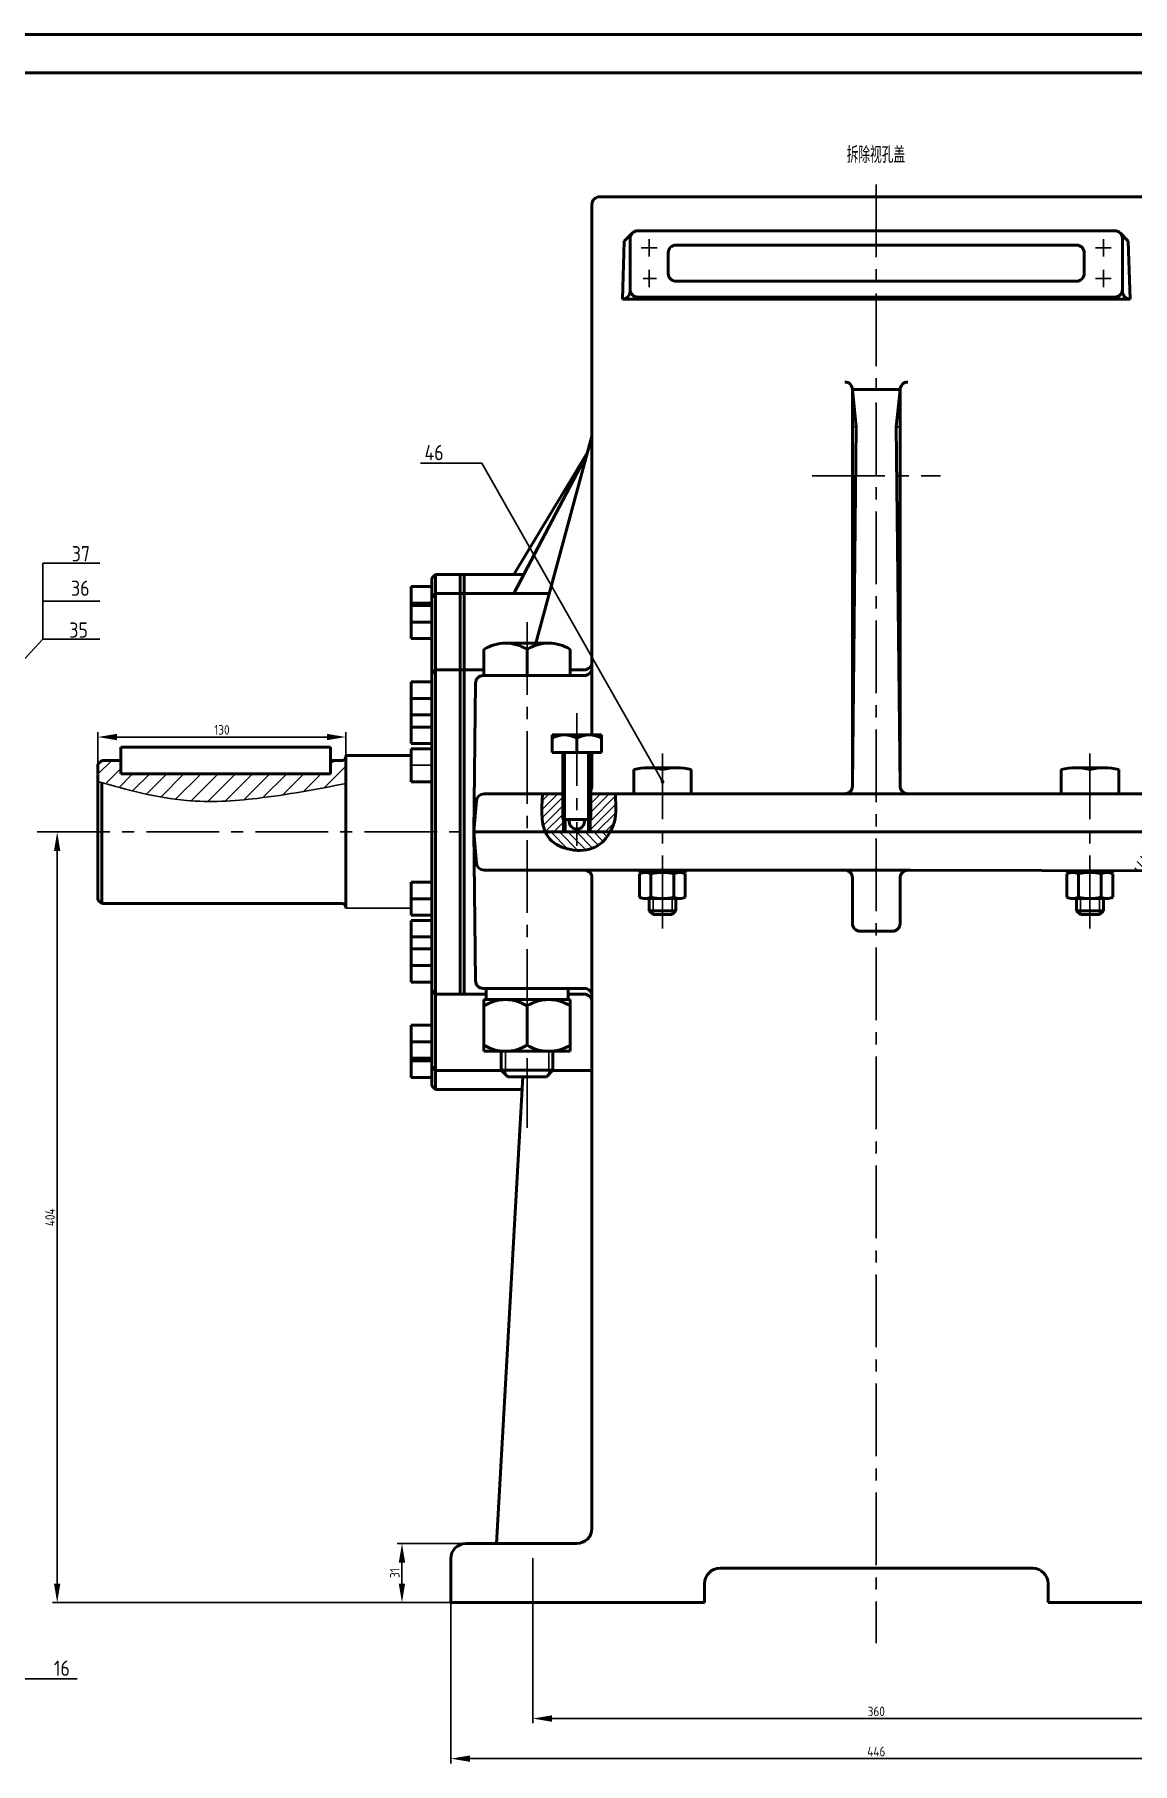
# Model space of a CAD drawing. Header units: millimetres. Extents: x 0 to 1189, y 0 to 841.
# Drawn here: x 720.3 to 1008, y 387.8 to 841 of the extents above; entities that cross this region are included whole.
import ezdxf
from ezdxf import colors
from ezdxf.entities.mleader import LeaderData, LeaderLine
from ezdxf.math import Vec2, Vec3

# ---------------------------------------------------------------- set-up
doc = ezdxf.new("R2010")
doc.units = ezdxf.units.MM
doc.linetypes.add('ACAD_ISO02W100', pattern=[15, 12, -3])
doc.linetypes.add('CENTER2', pattern=[28.575000000000003, 19.05, -3.175, 3.175, -3.175])
for name, color, linetype, lineweight in [('中心线', 1, 'CENTER2', 25), ('标注线', 210, 'Continuous', 25), ('粗实线', 7, 'Continuous', 50), ('细实线', 7, 'Continuous', 25), ('虚线', 5, 'ACAD_ISO02W100', 25)]:
    doc.layers.add(name, color=color, linetype=linetype, lineweight=lineweight)
doc.styles.add('样式 1', font='gbenor.shx', dxfattribs={"bigfont": 'gbcbig.shx'})
doc.dimstyles.new('副本 ISO-25', dxfattribs={"dimtxt": 2.5, "dimasz": 5, "dimexe": 1.25, "dimexo": 0, "dimtad": 1, "dimtoh": 1, "dimlfac": 2, "dimdsep": 46, "dimtxsty": '样式 1', "dimcen": 2.5, "dimadec": 0, "dimazin": 0, "dimtfac": 1, "dimtmove": 0, "dimatfit": 3, "dimfxl": 1, "dimarcsym": 0})

# ---------------------------------------------------------------- blocks, each defined once
blk = doc.blocks.new('*D12')
at = {"layer": 'Defpoints', "color": 0, "transparency": 16777216}
for p in [(801.9278763030254, 656.8787702146315), (736.9278763030254, 649.7414554909419), (801.9278763030254, 651.9914554909419)]:
    blk.add_point(p, dxfattribs=at)
at = {"layer": '标注线', "color": 0, "lineweight": -2, "transparency": 16777216}
for p, q in [((736.9278763030254, 649.7414554909419), (736.9278763030254, 658.1287702146315)), ((801.9278763030254, 651.9914554909419), (801.9278763030254, 658.1287702146315)), ((741.9278763030254, 656.8787702146315), (796.9278763030254, 656.8787702146315))]:
    blk.add_line(p, q, dxfattribs=at)
at = {"layer": '标注线', "color": 0, "transparency": 16777216}
for points in [[(741.9278763030254, 657.7121035479648), (741.9278763030254, 656.0454368812981), (736.9278763030254, 656.8787702146315)], [(796.9278763030254, 657.7121035479648), (796.9278763030254, 656.0454368812981), (801.9278763030254, 656.8787702146315)]]:
    blk.add_solid(points, dxfattribs=at)
at = {"layer": '标注线', "color": 0, "transparency": 16777216, "insert": (769.4278763030254, 658.7537702146315), "char_height": 2.5, "attachment_point": 5, "style": '样式 1'}
blk.add_mtext('130', dxfattribs=at)
blk = doc.blocks.new('*D13')
at = {"layer": 'Defpoints', "color": 0, "transparency": 16777216}
for p in [(833.4007902124301, 445.4914554909423), (816.6106800584046, 429.9914554909425), (829.4007902124301, 429.9914554909425)]:
    blk.add_point(p, dxfattribs=at)
at = {"layer": '标注线', "color": 0, "lineweight": -2, "transparency": 16777216}
for p, q in [((833.4007902124301, 445.4914554909423), (815.3606800584046, 445.4914554909423)), ((816.6106800584046, 440.4914554909423), (816.6106800584046, 434.9914554909425)), ((829.4007902124301, 429.9914554909425), (815.3606800584046, 429.9914554909425))]:
    blk.add_line(p, q, dxfattribs=at)
at = {"layer": '标注线', "color": 0, "transparency": 16777216}
for points in [[(815.7773467250712, 440.4914554909423), (817.4440133917379, 440.4914554909423), (816.6106800584046, 445.4914554909423)], [(815.7773467250712, 434.9914554909425), (817.4440133917379, 434.9914554909425), (816.6106800584046, 429.9914554909425)]]:
    blk.add_solid(points, dxfattribs=at)
at = {"layer": '标注线', "color": 0, "transparency": 16777216, "insert": (814.7356800584045, 437.7414554909421), "char_height": 2.5, "attachment_point": 5, "rotation": 90, "style": '样式 1'}
blk.add_mtext('31', dxfattribs=at)
blk = doc.blocks.new('*D14')
at = {"layer": 'Defpoints', "color": 0, "transparency": 16777216}
for p in [(850.9007902124306, 429.9914554909423), (1030.900790212431, 429.9914554909475), (1030.900790212431, 399.6013019827391)]:
    blk.add_point(p, dxfattribs=at)
at = {"layer": '标注线', "color": 0, "lineweight": -2, "transparency": 16777216}
for p, q in [((850.9007902124306, 429.9914554909423), (850.9007902124306, 398.3513019827391)), ((1030.900790212431, 429.9914554909475), (1030.900790212431, 398.3513019827391)), ((855.9007902124306, 399.6013019827391), (1025.900790212431, 399.6013019827391))]:
    blk.add_line(p, q, dxfattribs=at)
at = {"layer": '标注线', "color": 0, "transparency": 16777216}
for points in [[(855.9007902124306, 400.4346353160724), (855.9007902124306, 398.7679686494058), (850.9007902124306, 399.6013019827391)], [(1025.900790212431, 400.4346353160724), (1025.900790212431, 398.7679686494058), (1030.900790212431, 399.6013019827391)]]:
    blk.add_solid(points, dxfattribs=at)
at = {"layer": '标注线', "color": 0, "transparency": 16777216, "insert": (940.9007902124306, 401.4763019827391), "char_height": 2.5, "attachment_point": 5, "style": '样式 1'}
blk.add_mtext('360', dxfattribs=at)
blk = doc.blocks.new('*D15')
at = {"layer": 'Defpoints', "color": 0, "transparency": 16777216}
for p in [(829.4007902124297, 429.9914554909423), (1052.400790212432, 429.9914554909423), (1052.400790212432, 389.0911435829498)]:
    blk.add_point(p, dxfattribs=at)
at = {"layer": '标注线', "color": 0, "lineweight": -2, "transparency": 16777216}
for p, q in [((829.4007902124297, 429.9914554909423), (829.4007902124297, 387.8411435829498)), ((1052.400790212432, 429.9914554909423), (1052.400790212432, 387.8411435829498)), ((834.4007902124297, 389.0911435829498), (1047.400790212432, 389.0911435829498))]:
    blk.add_line(p, q, dxfattribs=at)
at = {"layer": '标注线', "color": 0, "transparency": 16777216}
for points in [[(834.4007902124297, 389.9244769162831), (834.4007902124297, 388.2578102496165), (829.4007902124297, 389.0911435829498)], [(1047.400790212432, 389.9244769162831), (1047.400790212432, 388.2578102496165), (1052.400790212432, 389.0911435829498)]]:
    blk.add_solid(points, dxfattribs=at)
at = {"layer": '标注线', "color": 0, "transparency": 16777216, "insert": (940.9007902124306, 390.9661435829498), "char_height": 2.5, "attachment_point": 5, "style": '样式 1'}
blk.add_mtext('446', dxfattribs=at)
blk = doc.blocks.new('*D17')
at = {"layer": 'Defpoints', "color": 0, "transparency": 16777216}
for p in [(736.9278763030256, 631.9914554909421), (726.2628431675087, 429.9914554909425), (829.4007902124301, 429.9914554909425)]:
    blk.add_point(p, dxfattribs=at)
at = {"layer": '标注线', "color": 0, "lineweight": -2, "transparency": 16777216}
for p, q in [((736.9278763030256, 631.9914554909421), (725.0128431675087, 631.9914554909421)), ((726.2628431675087, 626.9914554909421), (726.2628431675087, 434.9914554909425)), ((829.4007902124301, 429.9914554909425), (725.0128431675087, 429.9914554909425))]:
    blk.add_line(p, q, dxfattribs=at)
at = {"layer": '标注线', "color": 0, "transparency": 16777216}
for points in [[(725.4295098341753, 626.9914554909421), (727.096176500842, 626.9914554909421), (726.2628431675087, 631.9914554909421)], [(725.4295098341753, 434.9914554909425), (727.096176500842, 434.9914554909425), (726.2628431675087, 429.9914554909425)]]:
    blk.add_solid(points, dxfattribs=at)
at = {"layer": '标注线', "color": 0, "transparency": 16777216, "insert": (724.3878431675087, 530.9914554909424), "char_height": 2.5, "attachment_point": 5, "rotation": 90, "style": '样式 1'}
blk.add_mtext('404', dxfattribs=at)
blk = doc.blocks.new('_Dot')
at = {"color": 0, "linetype": 'ByBlock', "lineweight": -2}
blk.add_line((-0.5, 0), (-1, 0), dxfattribs=at)
at = {"color": 0, "linetype": 'ByBlock', "const_width": 0.5}
blk.add_lwpolyline([(-0.25, 0, 1), (0.25, 0, 1)], format="xyb", close=True, dxfattribs=at)

msp = doc.modelspace()

# ---------------------------------------------------------------- hatches: boundary and pattern name
at = {"layer": '中心线'}
h = msp.add_hatch(dxfattribs=at)
h.set_pattern_fill('ANSI31', color=0)
h.set_pattern_definition([(45, (0, 0), (-2.245064030267288, 2.245064030267288), [])])
edge = h.paths.add_edge_path()
edge.add_arc((800.9278763030254, 651.7414554909419), 1, -90, 0, ccw=False)
edge.add_line((800.9278763030254, 650.7414554909419), (797.9278763030254, 650.7414554909419))
edge.add_line((797.9278763030254, 650.7414554909419), (797.9278763030254, 647.2414554909419))
edge.add_line((797.9278763030254, 647.2414554909419), (742.9278763030254, 647.2414554909419))
edge.add_line((742.9278763030254, 647.2414554909419), (742.9278763030254, 650.7414554909419))
edge.add_line((742.9278763030254, 650.7414554909419), (737.9278763030254, 650.7414554909419))
edge.add_line((737.9278763030254, 650.7414554909419), (736.9278763030254, 649.7414554909419))
edge.add_line((736.9278763030254, 649.7414554909419), (736.9278763030254, 645.2065058780809))
edge.add_spline(control_points=[(736.9278763030254, 645.2065058780809), (737.2612049620683, 645.113487692343), (737.5945336211112, 645.0204695066053), (737.9278763030255, 644.927571260944)], knot_values=[0, 0, 0, 0, 1.030185790261099, 1.030185790261099, 1.030185790261099, 1.030185790261099], degree=3, periodic=0)
edge.add_spline(control_points=[(737.9278763030255, 644.927571260944), (745.2818881816926, 642.8781043334637), (758.639485067048, 639.2649016355125), (780.4495261987163, 640.5537997819687), (794.216126116459, 643.2057626154852), (801.9278763030254, 644.6913345793932)], knot_values=[1.030185790261099, 1.030185790261099, 1.030185790261099, 1.030185790261099, 23.75754400105604, 42.27317127383589, 65.85557189726485, 65.85557189726485, 65.85557189726485, 65.85557189726485], degree=3, periodic=0)
edge.add_line((801.9278763030254, 644.6913345793932), (801.9278763030254, 651.7414554909419))
at = {"layer": '细实线'}
h = msp.add_hatch(dxfattribs=at)
h.set_pattern_fill('ANSI31', color=256, scale=0.5)
h.set_pattern_definition([(45, (-645.9350860612751, -459.4996844519461), (-1.122532015133644, 1.122532015133644), [])])
edge = h.paths.add_edge_path()
edge.add_spline(control_points=[(853.434558780704, 641.9914554909424), (853.1748546493445, 638.3633698569477), (852.9151505179851, 634.7352842229532), (854.1552882128942, 631.9914554909419)], knot_values=[0, 0, 0, 0, 19.26617522497408, 19.26617522497408, 19.26617522497408, 19.26617522497408], degree=3, periodic=0)
edge.add_line((854.1552882128942, 631.9914554909418), (858.779178162866, 631.9914554909418))
edge.add_line((858.779178162866, 631.9914554909418), (858.779178162866, 635.2755857692373))
edge.add_line((858.779178162866, 635.2755857692373), (858.779178162866, 641.9914554909421))
edge.add_line((858.779178162866, 641.9914554909421), (853.434558780704, 641.9914554909423))
edge = h.paths.add_edge_path()
edge.add_spline(control_points=[(871.1854777025887, 631.9914554909418), (871.7951640076035, 633.0998714314043), (872.9842477691122, 636.4722810148672), (872.6616100506678, 639.8370729436301), (872.455034106468, 641.9914554909424)], knot_values=[59.08620581011398, 59.08620581011398, 59.08620581011398, 59.08620581011398, 66.35217115203305, 79.28471212692703, 79.28471212692703, 79.28471212692703, 79.28471212692703], degree=3, periodic=0)
edge.add_line((872.455034106468, 641.9914554909424), (866.0769281628657, 641.9914554909424))
edge.add_line((866.0769281628657, 641.9914554909424), (866.0769281628657, 635.2755857692373))
edge.add_line((866.0769281628657, 635.2755857692373), (866.0769281628657, 631.9914554909418))
edge.add_line((866.0769281628657, 631.9914554909418), (871.1854777025887, 631.9914554909418))
h = msp.add_hatch(dxfattribs=at)
h.set_pattern_fill('ANSI31', color=256, scale=0.5, angle=90)
h.set_pattern_definition([(135, (-645.9350860612751, -459.4996844519461), (-1.122532015133644, -1.122532015133644), [])])
edge = h.paths.add_edge_path()
edge.add_line((1016.619391842353, 631.9914554909424), (1011.810309098061, 631.9914554909424))
edge.add_spline(control_points=[(1011.810309098061, 631.9914554909424), (1012.13088436471, 631.0991677885172), (1012.888440190444, 627.6795789560397), (1008.632493291571, 624.7148494751832), (1008.63711538779, 621.9674955127496), (1008.637135551282, 621.9555104201486)], knot_values=[20.19474753169669, 20.19474753169669, 20.19474753169669, 20.19474753169669, 25.81250524878409, 42.22005935812254, 42.29194949971239, 42.29194949971239, 42.29194949971239, 42.29194949971239], degree=3, periodic=0)
edge.add_line((1008.63441804954, 621.8943359139128), (1016.753924827022, 621.8839578484481))
edge.add_line((1016.753924827022, 621.8839578484481), (1016.619391842353, 631.9914554909424))
edge = h.paths.add_edge_path()
edge.add_spline(control_points=[(1027.762723811106, 621.991455490944), (1025.947626670587, 622.8038889363397), (1027.260166015277, 627.6834412496717), (1029.116486236299, 630.8542990158614), (1029.647690001024, 631.9914554909421)], knot_values=[22.37657049258429, 22.37657049258429, 22.37657049258429, 22.37657049258537, 34.68934369262542, 42.44686783251672, 42.44686783251672, 42.44686783251672, 42.44686783251672], degree=3, periodic=0)
edge.add_line((1029.647690001024, 631.9914554909424), (1023.118796571041, 631.9914554909424))
edge.add_line((1023.118796571041, 631.9914554909424), (1022.918765785685, 621.9914554909437))
edge.add_line((1022.918765785685, 621.9914554909437), (1027.762723811106, 621.991455490944))
edge = h.paths.add_edge_path()
edge.add_spline(control_points=[(854.1552882128942, 631.9914554909421), (854.4632942352343, 631.3099861853971), (856.8725129779707, 627.5389292406905), (865.9869510043511, 625.730299251464), (870.2593445945392, 630.3077360248678), (871.1854777025881, 631.9914554909401)], knot_values=[19.26617522497291, 19.26617522497291, 19.26617522497291, 19.26617522497291, 24.05120677519221, 48.04897074392079, 59.08620581011053, 59.08620581011053, 59.08620581011053, 59.08620581011053], degree=3, periodic=0)
edge.add_line((871.1854777025876, 631.9914554909401), (854.1552882128951, 631.9914554909396))

# ---------------------------------------------------------------- linework, layer by layer
at = {"layer": '中心线'}
for p, q in [((940.9007902124306, 801.7250068710067), (940.9007902124306, 419.3302159702862)), ((879.3162991189076, 785.1308377987759), (883.4852813059535, 785.1308377987759)), ((881.4007902124306, 787.3970167216601), (881.4007902124306, 782.864658875892)), ((1002.485281305954, 785.1308377987759), (998.3162991189076, 785.1308377987759)), ((1000.400790212431, 787.3970167216601), (1000.400790212431, 782.864658875892)), ((883.2846712888647, 777.0534368406968), (879.8427307506479, 777.0534368406968)), ((881.4007902124306, 774.7872579178127), (881.4007902124306, 779.3196157635807)), ((1002.485281305954, 777.0534368406968), (998.3162991189076, 777.0534368406968)), ((1000.400790212431, 774.7872579178127), (1000.400790212431, 779.3196157635807)), ((934.6507902124306, 738.1524485186537), (935.6507902124306, 738.1524485186537)), ((947.1507902124306, 738.1524485186537), (946.1507902124306, 738.1524485186537)), ((924.0657209987387, 725.3530498286909), (957.7358594261225, 725.3530498286909)), ((849.4007902124297, 686.9914554909424), (849.4007902124297, 554.4435616715523)), ((862.4007902124306, 663.1060528408068), (862.4007902124306, 628.3959232870591)), ((884.9007902124306, 606.7316771576222), (884.9007902124306, 652.5718308525998)), ((996.9007902124306, 606.7316771576222), (996.9007902124306, 652.5718308525998)), ((721.0543300424362, 631.9914554909416), (1118.06865190384, 631.9914554909419)), ((850.9007902124306, 441.6315627232534), (850.9007902124306, 418.3513482586313))]:
    msp.add_line(p, q, dxfattribs=at)
at = {"layer": '标注线'}
for p, q in [((737.4675405533144, 702.4904411541766), (722.4675405533144, 702.4904411541766)), ((722.4675405533144, 682.4904411541766), (722.4675405533144, 702.4904411541766)), ((737.4675405533144, 692.4904411541766), (722.4675405533144, 692.4904411541766)), ((737.4675405533144, 682.4904411541766), (722.4675405533144, 682.4904411541766))]:
    msp.add_line(p, q, dxfattribs=at)
at = {"layer": '标注线', "linetype": 'ByBlock', "lineweight": -2}
msp.add_lwpolyline([(688.2512730012263, 645.6076601243072), (722.4675405533144, 682.4904411541766)], dxfattribs=at)
at = {"layer": '粗实线'}
for p, q in [((1189, 840.9999999999999), (0, 840.9999999999999)), ((1179, 830.9999999999999), (25, 830.9999999999999)), ((868.4007902124306, 798.4914554909424), (1013.400790212431, 798.4914554909424)), ((866.4007902124306, 796.4914554909424), (866.4007902124306, 657.417433999975)), ((876.9865766500573, 788.9932294894757), (874.8652563064973, 786.8719091459157)), ((878.4007902124306, 789.5790159271025), (1003.400790212431, 789.5790159271025)), ((1004.815003774804, 788.9932294894757), (1006.936324118364, 786.8719091459157)), ((874.8652563064973, 786.8719091459157), (874.4007902124306, 771.6877394094897)), ((876.4007902124306, 787.5790159271025), (876.4007902124306, 773.6877394094897)), ((888.4007902124306, 785.8267033035766), (993.4007902124306, 785.8267033035766)), ((1005.400790212431, 787.5790159271025), (1005.400790212431, 773.6877394094897)), ((1006.936324118364, 786.8719091459157), (1007.400790212431, 771.6877394094897)), ((886.4007902124306, 783.8267033035766), (886.4007902124306, 778.3575713358962)), ((995.4007902124306, 783.8267033035766), (995.4007902124306, 778.3575713358962)), ((993.4007902124306, 776.3575713358962), (888.4007902124306, 776.3575713358962)), ((874.4007902124306, 771.6877394094897), (1007.400790212431, 771.6877394094897)), ((876.4007902124306, 774.1877394094897), (876.4007902124306, 774.1877394094897)), ((1003.400790212431, 772.1877394094895), (878.4007902124306, 772.1877394094897)), ((1005.400790212431, 774.1877394094897), (1005.400790212431, 774.1877394094897)), ((932.6507902124306, 749.9271976285193), (932.6507902124306, 749.9271976285193)), ((947.1507902124306, 747.9271976285193), (934.6507902124306, 747.9271976285193)), ((934.6507902124306, 747.9271976285193), (934.6507902124306, 643.9914554909424)), ((934.6507902124306, 747.9271976285193), (935.6507902124306, 738.1524485186537)), ((934.6507902124306, 747.9271976285193), (934.6507902124306, 747.9271976285193)), ((947.1507902124306, 747.9271976285193), (946.1507902124306, 738.1524485186537)), ((947.1507902124306, 643.9914554909426), (947.1507902124306, 747.9271976285193)), ((947.1507902124306, 747.9271976285193), (947.1507902124306, 747.9271976285193)), ((949.1507902124306, 749.9271976285193), (949.1507902124306, 749.9271976285193)), ((866.4007902124306, 735.7414554909424), (851.6968061486807, 681.4664554909311)), ((935.6507902124306, 738.1524485186537), (934.6507902124306, 643.9914554909424)), ((947.1507902124306, 643.9914554909426), (946.1507902124306, 738.1524485186537)), ((865.293855326245, 731.6555634845895), (845.9007902124306, 699.4914554909424)), ((865.1429197492246, 731.098433634113), (845.9007902124306, 694.4914554909424)), ((825.4007902124306, 699.4914554909424), (824.4007902124306, 698.4914554909424)), ((824.4007902124306, 698.4914554909424), (824.4007902124288, 565.4914554909424)), ((825.4007902124306, 699.4914554909424), (848.5289953406357, 699.4914554909424)), ((825.4007902124324, 699.4914554909424), (825.4007902124288, 564.4914554909424)), ((831.9007902124297, 699.4914554909424), (831.9007902124306, 589.4914554909433)), ((832.9007902124315, 699.4914554909424), (832.9007902124306, 589.4914554909433)), ((819.000790212431, 682.6614554909424), (819.000790212431, 696.3214554909423)), ((824.4007902124306, 696.3214554909423), (819.000790212431, 696.3214554909423)), ((825.4007902124306, 694.4914554909424), (824.4007902124306, 693.4914554909424)), ((825.4007902124306, 694.4914554909424), (855.2254914076486, 694.4914554909424)), ((819.000790212431, 691.9914554909424), (824.4007902124306, 691.9914554909424)), ((819.000790212431, 691.3214554909423), (824.4007902124306, 691.3214554909423)), ((819.000790212431, 686.9914554909424), (824.4007902124306, 686.9914554909424)), ((824.4007902124306, 682.6614554909424), (819.000790212431, 682.6614554909424)), ((838.1007902124304, 679.8354409804729), (838.1007902124304, 672.9914554909333)), ((855.0507902124239, 681.4664554909311), (843.7507902124282, 681.4664554909314)), ((860.7007902124235, 679.8354409804713), (860.700790212429, 672.9914554909278)), ((819.000790212431, 671.3214554909418), (824.4007902124306, 671.3214554909418)), ((819.000790212431, 655.1614554909424), (819.000790212431, 671.3214554909418)), ((825.4007902124297, 674.4914554909415), (824.4007902124297, 673.4914554909415)), ((838.1007902124304, 674.4914554909415), (825.4007902124297, 674.4914554909415)), ((835.4007902124315, 631.9914554909394), (835.9007902124315, 670.9914554909424)), ((837.9007902124315, 672.9914554909424), (864.4007902124306, 672.9914554909424)), ((864.4007902124306, 674.4914554909415), (860.700790212428, 674.4914554909415)), ((819.000790212431, 666.9914554909419), (824.4007902124306, 666.9914554909419)), ((819.000790212431, 662.661455490942), (824.4007902124306, 662.661455490942)), ((819.000790212431, 659.4914554909424), (824.4007902124306, 659.4914554909424)), ((857.5568050378663, 657.4607457692373), (867.2993012878671, 657.4607457692373)), ((742.9278763030254, 650.7414554909419), (742.9278763030254, 654.2414554909419)), ((742.9278763030254, 654.2414554909419), (797.9278763030254, 654.2414554909419)), ((797.9278763030254, 654.2414554909419), (797.9278763030254, 650.7414554909419)), ((824.4007902124306, 655.1614554909424), (819.000790212431, 655.1614554909424)), ((819.000790212431, 653.8214554909423), (819.000790212431, 645.1614554909422)), ((819.000790212431, 653.8214554909423), (824.4007902124306, 653.8214554909423)), ((855.9330556628668, 656.5232736304843), (855.9330556628668, 652.7901857692373)), ((855.9330556628668, 652.7901857692373), (868.9230506628667, 652.7901857692373)), ((866.4007902124306, 652.7901857692373), (866.4007902124306, 643.9914554909424)), ((868.9230506628667, 656.5232736304843), (868.9230506628667, 652.7901857692373)), ((736.9278763030254, 649.7414554909419), (737.9278763030254, 650.7414554909419)), ((736.9278763030254, 649.7414554909419), (736.9278763030254, 614.2414554909419)), ((737.9278763030254, 650.7414554909419), (742.9278763030255, 650.7414554909419)), ((737.9278763030254, 650.7414554909419), (737.9278763030254, 650.7414554909419)), ((742.9278763030254, 650.7414554909419), (742.9278763030254, 647.2414554909419)), ((797.9278763030254, 647.2414554909419), (797.9278763030254, 650.7414554909419)), ((797.9278763030255, 650.7414554909419), (800.9278763030254, 650.7414554909419)), ((801.9278763030254, 651.9914554909419), (801.9278763030254, 611.9914554909419)), ((801.9278763030254, 651.9914554909419), (819.000790212431, 651.9914554909419)), ((877.3674568790968, 641.9914554909424), (877.3674568790968, 648.3319063379995)), ((888.6744697414235, 648.7941221576089), (881.1341235457633, 648.7941221576093)), ((892.4341235457625, 648.3336503813248), (892.4341235457625, 641.9914554909424)), ((989.3674568790968, 641.9914554909424), (989.3674568790968, 648.3319063379995)), ((1000.674469741424, 648.7941221576089), (993.1341235457633, 648.7941221576093)), ((1004.434123545763, 648.3336503813248), (1004.434123545763, 641.9914554909424)), ((737.9278763030254, 613.2414554909419), (737.9278763030254, 644.9275712609438)), ((742.9278763030254, 647.2414554909419), (797.9278763030254, 647.2414554909419)), ((819.000790212431, 645.1614554909422), (824.4007902124306, 645.1614554909422)), ((835.4007902124315, 631.9914554909433), (836.1159497995425, 640.1657669764377)), ((838.1083391957256, 641.9914554909424), (858.779178162866, 641.9914554909421)), ((866.0769281628657, 641.9914554909424), (1016.486289674608, 641.9914554909428)), ((859.3848914128669, 635.2755857692373), (859.3848914128678, 631.9914554909424)), ((864.4280531628658, 635.2755857692373), (860.4280531628658, 635.2755857692373)), ((860.4280531628658, 635.2755857692373), (860.4280531628658, 634.7210446651927)), ((864.4280531628658, 635.2755857692373), (864.4280531628658, 634.7210446651927)), ((865.4712149128702, 635.2755857692373), (865.4712149128702, 631.9914554909424)), ((835.4007902124315, 631.9914554909394), (836.1159497995452, 623.8171440054452)), ((835.4007902124315, 631.9914554909394), (835.900954449776, 592.9658249933361)), ((835.4007902124315, 631.9914554909394), (1016.619391842353, 631.9914554909424)), ((838.1083391957293, 621.9914554909415), (932.6507902124306, 621.9914554909437)), ((878.8655274997666, 614.9114569306182), (878.8655274997666, 621.0233190792378)), ((878.9007902124306, 621.3914554909425), (878.9007902124306, 621.9914554909437)), ((890.9007902124306, 621.3914554909425), (878.9007902124306, 621.3914554909425)), ((881.8655268332498, 621.0233190792378), (881.8655268332498, 614.9114569306182)), ((884.7221473794727, 621.3914554909425), (884.4423627845792, 621.9914554909433)), ((885.8255252984357, 621.3914554909422), (885.5457407035422, 621.9914554909435)), ((887.8655255002161, 621.0247081399843), (887.8655255002161, 614.9114569306182)), ((890.8655248336993, 621.0247081399846), (890.8655248336993, 614.9114569306182)), ((890.9007902124315, 621.9914554909433), (890.9007902124306, 621.3914554909425)), ((949.1533465393775, 621.9703625089944), (932.6507902124306, 621.9914554909437)), ((949.1533465393788, 621.9703625089944), (949.8612729274898, 621.9694576626041)), ((1044.403415035835, 621.7277764448168), (949.8612729274898, 621.9694576626041)), ((990.8655274997666, 614.9114569306182), (990.8655274997666, 621.0233190792378)), ((990.9007902124306, 621.3914554909425), (990.9007902124301, 621.864546981572)), ((1002.900790212431, 621.3914554909425), (990.9007902124306, 621.3914554909425)), ((993.8655268332498, 621.0233190792378), (993.8655268332498, 614.9114569306182)), ((996.7221473794727, 621.3914554909425), (996.5082254689084, 621.8502125085927)), ((997.8255252984357, 621.3914554909422), (997.6129202257296, 621.8473885406968)), ((999.8655255002161, 621.0247081399843), (999.8655255002161, 614.9114569306182)), ((1002.865524833699, 621.0247081399846), (1002.865524833699, 614.9114569306182)), ((1002.900790212431, 621.8338709830302), (1002.900790212431, 621.3914554909425)), ((819.000790212431, 610.1614554909424), (819.000790212431, 618.8214554909425)), ((819.000790212431, 618.8214554909425), (824.4007902124306, 618.8214554909425)), ((866.4007902124306, 449.4914554909421), (866.4007902124315, 619.9914554909437)), ((934.6507902124306, 607.9914554909424), (934.6507902124306, 619.9914554909437)), ((947.1507902124306, 607.9914554909424), (947.1507902124306, 619.970364142697)), ((737.9278763030254, 613.2414554909419), (736.9278763030254, 614.2414554909419)), ((737.9278763030254, 613.2414554909419), (800.9278763030254, 613.2414554909419)), ((737.9278763030254, 613.2414554909419), (737.9278763030254, 613.2414554909419)), ((819.000790212431, 614.4914554909426), (824.4007902124306, 614.4914554909426)), ((889.4552540493908, 614.5445463107062), (880.3659235096904, 614.5434941744466)), ((881.1991707465725, 614.5435906270541), (881.1991707465725, 614.5440150817808)), ((881.4007902124297, 614.543613965533), (881.4007902124297, 611.3240150817805)), ((888.4007902124315, 614.5444242511517), (888.4007902124315, 611.3240150817808)), ((1001.455254049391, 614.5445463107062), (992.3659235096904, 614.5434941744466)), ((993.1991707465725, 614.5435906270541), (993.1991707465725, 614.5440150817808)), ((993.4007902124297, 614.543613965533), (993.4007902124297, 611.3240150817805)), ((1000.400790212432, 614.5444242511517), (1000.400790212432, 611.3240150817808)), ((819.000790212431, 610.1614554909424), (824.4007902124306, 610.1614554909424)), ((819.000790212431, 592.6614554909429), (819.000790212431, 608.8214554909423)), ((824.4007902124306, 608.8214554909423), (819.000790212431, 608.8214554909423)), ((881.4007902124297, 611.3240150817805), (882.4007902124297, 610.3240150817805)), ((881.4007902124297, 611.3240150817805), (888.4007902124324, 611.3240150817805)), ((887.4007902124315, 610.3240150817808), (882.4007902124297, 610.3240150817805)), ((888.4007902124315, 611.3240150817808), (887.4007902124315, 610.3240150817808)), ((993.4007902124297, 611.3240150817805), (994.4007902124297, 610.3240150817805)), ((993.4007902124297, 611.3240150817805), (1000.400790212432, 611.3240150817805)), ((999.4007902124315, 610.3240150817808), (994.4007902124297, 610.3240150817805)), ((1000.400790212432, 611.3240150817808), (999.4007902124315, 610.3240150817808)), ((819.000790212431, 604.4914554909424), (824.4007902124306, 604.4914554909424)), ((936.6507902124306, 605.9914554909424), (945.1507902124306, 605.9914554909424)), ((819.000790212431, 601.3214554909428), (824.4007902124306, 601.3214554909428)), ((819.000790212431, 596.9914554909428), (824.4007902124306, 596.9914554909428)), ((819.000790212431, 592.6614554909429), (824.4007902124306, 592.6614554909429)), ((825.4007902124288, 589.4914554909433), (824.4007902124288, 590.4914554909433)), ((825.4007902124306, 589.4914554909433), (838.6657902124282, 589.4914554909433)), ((837.9007902124306, 590.9914554909424), (864.4007902124306, 590.9914554909424)), ((838.6657902124291, 588.0534554909414), (838.6657902124291, 590.9914554909419)), ((860.1357902124303, 588.0534554909414), (860.1357902124266, 590.9914554909419)), ((864.4007902124306, 589.4914554909433), (860.1357902124289, 589.491455490938)), ((838.1007902124268, 586.4224409804774), (838.1007902124268, 576.1244700014072)), ((838.6657902124291, 588.0534554909414), (860.1357902124303, 588.0534554909414)), ((860.7007902124253, 586.4224409804838), (860.7007902124253, 576.1244700013949)), ((824.4007902124306, 581.3214554909423), (819.000790212431, 581.3214554909423)), ((819.000790212431, 567.6614554909424), (819.000790212431, 581.3214554909423)), ((819.000790212431, 576.9914554909424), (824.4007902124306, 576.9914554909424)), ((819.000790212431, 572.6614554909424), (824.4007902124306, 572.6614554909424)), ((819.000790212431, 571.9914554909424), (824.4007902124306, 571.9914554909424)), ((857.875790212421, 574.4934554909414), (838.1007902124268, 574.4934554909405)), ((842.6207902124163, 574.4934554909014), (842.6207902124163, 569.5214554908748)), ((856.180790212414, 574.4934554909023), (856.1807902124176, 569.5214554908748)), ((824.4007902124306, 567.6614554909424), (819.000790212431, 567.6614554909424)), ((825.4007902124297, 569.4914554909424), (824.4007902124297, 570.4914554909424)), ((825.4007902124297, 569.4914554909424), (842.6507902123496, 569.4914554909419)), ((841.4007902124297, 445.4914554909421), (848.2947328312887, 567.8264554908751)), ((842.6207902124163, 569.5214554908748), (844.3157902124196, 567.8264554908751)), ((842.6207902124163, 569.5214554908748), (856.1807902124176, 569.5214554908848)), ((844.3157902124196, 567.8264554908751), (854.4857902124179, 567.8264554908751)), ((856.1807902124176, 569.5214554908748), (854.4857902124179, 567.8264554908751)), ((856.1507902124843, 569.4914554909415), (866.4007902124297, 569.4914554909415)), ((825.4007902124288, 564.4914554909424), (824.4007902124288, 565.4914554909424)), ((825.4007902124288, 564.4914554909424), (848.1067956208947, 564.4914554909419)), ((833.4007902124297, 445.4914554909421), (862.4007902124306, 445.4914554909421)), ((829.4007902124297, 441.4914554909421), (829.4007902124297, 429.9914554909423)), ((899.9007902124315, 438.9914554909423), (981.9007902124297, 438.9914554909423)), ((895.9007902124306, 429.9914554909423), (895.9007902124315, 434.9914554909425)), ((985.9007902124306, 429.9914554909423), (985.9007902124297, 434.9914554909425)), ((895.9007902124306, 429.9914554909423), (829.4007902124297, 429.9914554909423)), ((985.9007902124306, 429.9914554909423), (1052.400790212432, 429.9914554909423))]:
    msp.add_line(p, q, dxfattribs=at)
at = {"layer": '粗实线', "ltscale": 5}
for p, q in [((849.4007902124297, 679.8354409804729), (849.4007902124297, 672.9914554909424)), ((838.1007902124304, 672.9914554909333), (860.700790212429, 672.9914554909515)), ((866.0769281628657, 635.2755857692373), (858.779178162866, 635.2755857692373)), ((838.6657902124291, 588.0534554909414), (838.1007902124268, 588.0534554909414)), ((838.1007902124268, 588.0534554909414), (838.1007902124268, 586.4224409804774)), ((849.4007902124297, 586.4224409804797), (849.4007902124297, 576.124470001394)), ((860.700790212429, 588.0534554909436), (860.1357902124303, 588.0534554909436)), ((860.700790212429, 586.4224409804806), (860.700790212429, 588.0534554909436)), ((838.1007902124268, 576.1244700014072), (838.1007902124268, 574.4934554909405)), ((860.7007902124253, 574.4934554909414), (860.7007902124253, 576.1244700013772)), ((857.875790212421, 574.4934554909414), (860.7007902124253, 574.4934554909414))]:
    msp.add_line(p, q, dxfattribs=at)
at = {"layer": '粗实线', "ltscale": 3}
for p, q in [((855.9330556628668, 656.5232736304843), (855.9330556628668, 657.4607457692373)), ((855.9330556628668, 657.4607457692373), (857.5568050378663, 657.4607457692373)), ((867.2993012878671, 657.4607457692373), (868.9230506628667, 657.4607457692377)), ((868.9230506628667, 657.4607457692377), (868.9230506628667, 656.5232736304843)), ((862.4280531628613, 656.5232736304856), (862.4280531628667, 652.7901857692373))]:
    msp.add_line(p, q, dxfattribs=at)
at = {"layer": '粗实线', "linetype": 'ByBlock'}
for p, q in [((858.779178162866, 652.7901857692373), (858.779178162866, 635.2755857692373)), ((865.4712149128702, 635.2755857692373), (865.4712149128666, 652.7901857692373)), ((866.0769281628657, 652.7901857692373), (866.0769281628657, 635.2755857692373))]:
    msp.add_line(p, q, dxfattribs=at)
at = {"layer": '粗实线'}
for centre, radius, start, end in [((868.4007902124306, 796.4914554909424), 2, 90, 180), ((878.4007902124306, 787.5790159271025), 2, 90, 180), ((1003.400790212431, 787.5790159271025), 2, 0, 90), ((888.4007902124306, 783.8267033035766), 2, 90, 180), ((993.4007902124306, 783.8267033035766), 2, 0, 90), ((888.4007902124306, 778.3575713358962), 2, 180, 270), ((993.4007902124306, 778.3575713358962), 2, 270, 0), ((874.4007902124306, 773.6877394094897), 2, 270, 0), ((878.4007902124306, 774.1877394094897), 2, 180, 270), ((1003.400790212431, 774.1877394094895), 2, 270, 0), ((1007.400790212431, 773.6877394094897), 2, 180, 270), ((932.6507902124306, 747.9271976285193), 2, 0, 90), ((949.1507902124306, 747.9271976285193), 2, 90, 180), ((864.4007902124306, 676.4914554909415), 2, 270, 0), ((837.9007902124315, 670.9914554909424), 2, 90, 180), ((864.4007902124306, 674.9914554909424), 2, 270, 0), ((800.9278763030254, 651.7414554909419), 1, 270, 0), ((881.1341235457633, 633.2154458870314), 15.57867627057767, 76.0081728748422, 103.9918271251041), ((888.6709633106705, 633.1868714454549), 15.60725110604323, 76.04757444746888, 103.9789546640496), ((993.1341235457633, 633.2154458870314), 15.57867627057767, 76.0081728748422, 103.9918271251041), ((1000.67096331067, 633.1868714454549), 15.60725110604323, 76.04757444746888, 103.9789546640496), ((864.4007902124306, 643.9914554909424), 2, 326.9367664360339, 0), ((932.6507902124306, 643.9914554909424), 2, 270, 0), ((949.1507902124306, 643.9914554909426), 2, 180, 270), ((838.1083391957256, 639.9914554909424), 2, 90, 175.0000000000002), ((862.4280531628658, 634.7210446651927), 2, 180, 1.562100376792702), ((838.1083391957284, 623.9914554909415), 2, 185.0000000000259, 270), ((864.4007902124315, 619.9914554909437), 2, 0, 90), ((880.3655271665077, 618.1514562107809), 3.239999280161508, 62.42153202190195, 117.5784679780981), ((884.8683188992229, 608.9609045881284), 12.43055121653101, 76.04757444741517, 103.9789546640496), ((889.3655251669582, 618.1514562107805), 3.241230576324114, 62.43289992060878, 117.5671000793912), ((932.6507902124306, 619.9914554909437), 2, 0, 90), ((949.1507902124306, 619.970364142697), 2, 89.92676660746454, 180), ((992.3655271665077, 618.1514562107809), 3.239999280161508, 62.42153202190195, 117.5784679780981), ((996.8683188992229, 608.9609045881284), 12.43055121653101, 76.04757444741517, 103.9789546640496), ((1001.365525166958, 618.1514562107805), 3.241230576324114, 62.43289992060878, 117.5671000793912), ((800.9278763030254, 612.2414554909419), 1, 0, 90), ((880.3655484632893, 617.7834934329012), 3.239999280161507, 242.4281642999136, 297.58510025609), ((884.8672763127299, 626.9745662150317), 12.43055121653101, 256.0276776138968, 283.9590578305958), ((889.365546403443, 617.7845352284585), 3.241230576324114, 242.4395321986073, 297.5737323573867), ((992.3655484632893, 617.7834934329012), 3.239999280161507, 242.4281642999136, 297.58510025609), ((996.8672763127299, 626.9745662150317), 12.43055121653101, 256.0276776138968, 283.9590578305958), ((1001.365546403443, 617.7845352284585), 3.241230576324114, 242.4395321986073, 297.5737323573867), ((936.6507902124306, 607.9914554909424), 2, 180, 270), ((945.1507902124306, 607.9914554909424), 2, 270, 0), ((837.9007902124306, 592.9914554909421), 2, 180, 270), ((864.4007902124306, 588.9914554909415), 2, 0, 90), ((864.4007902124306, 587.4914554909424), 2, 0, 90), ((862.4007902124306, 449.4914554909421), 4, 270, 0), ((833.4007902124297, 441.4914554909421), 4, 90, 180), ((899.9007902124315, 434.9914554909423), 4, 90, 179.999999999987), ((981.9007902124297, 434.9914554909423), 4, 0, 90)]:
    msp.add_arc(centre, radius, start, end, dxfattribs=at)
at = {"layer": '粗实线', "linetype": 'ByBlock'}
for centre, radius, start, end in [((843.7507902124282, 670.8648611729363), 10.6015943179954, 57.79577249604515, 122.2042275039549), ((855.0507902124239, 670.8648611729363), 10.6015943179954, 57.79577249604515, 122.2042275039549), ((859.1805544128622, 651.3671768673476), 6.093568901889687, 57.79577249604515, 122.2042275039549), ((865.6755519128585, 651.3671768673476), 6.093568901889687, 57.79577249604515, 122.2042275039549), ((843.7507902124319, 577.451861172945), 10.6015943179954, 57.79577249604515, 122.2042275039549), ((855.0507902124311, 577.4518611729459), 10.6015943179954, 57.79577249604515, 122.2042275039549), ((843.7507902124391, 585.0950498089351), 10.6015943179954, 237.7957724958562, 302.2042275039548), ((855.0507902124384, 585.0950498089196), 10.6015943179954, 237.7957724958562, 302.2042275039548)]:
    msp.add_arc(centre, radius, start, end, dxfattribs=at)
at = {"layer": '粗实线'}
msp.add_spline([(853.434558780704, 641.9914554909424), (855.3798369495419, 630.124230470677), (867.1955841636957, 628.0358610958015), (872.455034106468, 635.5251850034952), (872.455034106468, 641.9914554909424)], degree=3, dxfattribs=at)
at = {"layer": '细实线', "linetype": 'ByBlock'}
msp.add_line((859.3848914128669, 635.2755857692373), (859.3848914128669, 652.7901857692373), dxfattribs=at)
at = {"layer": '细实线'}
for p, q in [((858.779178162866, 635.2755857692373), (858.779178162866, 631.9914554909424)), ((866.0769281628657, 635.2755857692373), (866.0769281628657, 631.9914554909424)), ((819.000790212431, 611.9914554909419), (801.9278763030254, 611.9914554909419)), ((882.4007902124306, 614.5437297206215), (882.4007902124306, 610.3240150817805)), ((887.4007902124306, 614.5443084960632), (887.4007902124306, 610.3240150817805)), ((994.4007902124306, 614.5437297206215), (994.4007902124306, 610.3240150817805)), ((999.4007902124306, 614.5443084960632), (999.4007902124306, 610.3240150817805)), ((843.7168902124151, 574.4934554909014), (843.7168902124151, 568.4253554908737)), ((855.0846902124151, 574.4934554909023), (855.0846902124151, 568.4253554908746))]:
    msp.add_line(p, q, dxfattribs=at)
msp.add_spline([(736.9278763030254, 645.2065058780809), (760.1609565439203, 640.2421449441586), (778.668052652175, 640.8041475636655), (801.9278763030254, 644.6913345793932)], degree=3, dxfattribs=at)
at = {"layer": '虚线'}
msp.add_line((819.000790212431, 649.4914554909421), (824.4007902124306, 649.4914554909421), dxfattribs=at)

# ---------------------------------------------------------------- texts
at = {"layer": '标注线', "char_height": 4, "attachment_point": 1, "style": '样式 1'}
for s, insert in [('37', (730.0901129968788, 706.9162883201216)), ('36', (729.892182047066, 697.875848815951)), ('35', (729.4390913925399, 686.9169367813129))]:
    msp.add_mtext(s, dxfattribs=dict(at, insert=insert))
at = {"layer": '细实线', "ltscale": 3, "insert": (940.7971470198395, 809.4788899404259), "char_height": 4.242000000000001, "attachment_point": 5, "style": '样式 1'}
msp.add_mtext_dynamic_manual_height_columns('拆除视孔盖', width=32.49018778817013, gutter_width=1.414, heights=[4.066163414343212], dxfattribs=at)

# ---------------------------------------------------------------- dimensions: what is measured, and where the dimension line sits
at = {"layer": '标注线'}
for base, p1, p2, picture, middle in [((801.9278763030254, 656.8787702146315), (736.9278763030254, 649.7414554909419), (801.9278763030254, 651.9914554909419), '*D12', (769.4278763030254, 658.7537702146315)), ((1052.400790212432, 389.0911435829498), (829.4007902124297, 429.9914554909423), (1052.400790212432, 429.9914554909423), '*D15', (940.9007902124306, 390.9661435829498)), ((1030.900790212431, 399.6013019827391), (850.9007902124306, 429.9914554909423), (1030.900790212431, 429.9914554909475), '*D14', (940.9007902124306, 401.4763019827391))]:
    dim = msp.add_linear_dim(base=base, p1=p1, p2=p2, dimstyle='副本 ISO-25', dxfattribs=at)
    dim.commit()
    dim.dimension.update_dxf_attribs({"geometry": picture, "text_midpoint": middle})
dim = msp.add_linear_dim(base=(726.2628431675087, 429.9914554909425), p1=(736.9278763030254, 631.9914554909419), p2=(829.4007902124297, 429.9914554909423), angle=90, dimstyle='副本 ISO-25', dxfattribs=at)
dim.commit()
dim.dimension.update_dxf_attribs({"geometry": '*D17', "text_midpoint": (726.2628431675087, 530.9914554909424), "dimtype": 160})
dim = msp.add_linear_dim(base=(816.6106800584046, 429.9914554909425), p1=(833.4007902124297, 445.4914554909421), p2=(829.4007902124297, 429.9914554909423), angle=90, dimstyle='副本 ISO-25', dxfattribs=at)
dim.commit()
dim.dimension.update_dxf_attribs({"geometry": '*D13', "text_midpoint": (814.7356800584045, 437.7414554909421)})

# ---------------------------------------------------------------- leaders
ml = msp.add_multileader_mtext('Standard', dxfattribs=at)
ml.set_content('46', color=256, style='样式 1')
ml.set_leader_properties()
ml.set_arrow_properties(name='DOT')
ml.build(insert=Vec2(0, 0))
ml.multileader.update_dxf_attribs({"text_left_attachment_type": 6, "text_right_attachment_type": 6, "arrow_head_size": 1})
ctx = ml.context
ctx.base_point, ctx.arrow_head_size, ctx.plane_origin = Vec3(821.2942739359023, 728.628614241522), 1, Vec3(884.9007902124306, 645.1527342636882)
ctx.left_attachment, ctx.right_attachment, ctx.text_align_type = 6, 6, 2
notes = []
notes.append((ctx, [(0, (1, 1, 0), (837.5442739359023, 728.628614241522), (-1, 0), 8, [(0, [(884.9007902124306, 645.1527342636882)], 0, [])])]))
ctx.mtext.insert, ctx.mtext.alignment, ctx.mtext.flow_direction = Vec3(827.5442739359023, 733.4286142415219), 3, 5
ml = msp.add_multileader_mtext('Standard', dxfattribs=at)
ml.set_content('16', color=256, style='样式 1')
ml.set_leader_properties()
ml.set_arrow_properties(name='DOT')
ml.build(insert=Vec2(0, 0))
ml.multileader.update_dxf_attribs({"text_left_attachment_type": 6, "text_right_attachment_type": 6, "arrow_head_size": 1})
ctx = ml.context
ctx.base_point, ctx.arrow_head_size, ctx.plane_origin = Vec3(723.4111022874549, 409.9796019408532), 1, Vec3(684.0427737904283, 445.4569527629146)
ctx.left_attachment, ctx.right_attachment = 6, 6
notes.append((ctx, [(0, (1, 1, 0), (715.4111022874549, 409.9796019408532), (1, 0), 8, [(0, [(684.0427737904283, 445.4569527629146)], 0, [])])]))
ctx.mtext.insert, ctx.mtext.flow_direction = Vec3(725.4111022874549, 414.7796019408532), 5
for ctx, leaders in notes:
    for number, flags, end, landing, length, lines in leaders:
        leader = LeaderData()
        leader.index, (leader.has_last_leader_line, leader.has_dogleg_vector, leader.attachment_direction) = number, flags
        leader.last_leader_point, leader.dogleg_vector, leader.dogleg_length = Vec3(end), Vec3(landing), length
        for number, points, colour, breaks in lines:
            line = LeaderLine()
            line.index, line.vertices, line.color, line.breaks = number, Vec3.list(points), colors.encode_raw_color(colour), breaks
            leader.lines.append(line)
        ctx.leaders.append(leader)

doc.saveas('drawing.dxf')
